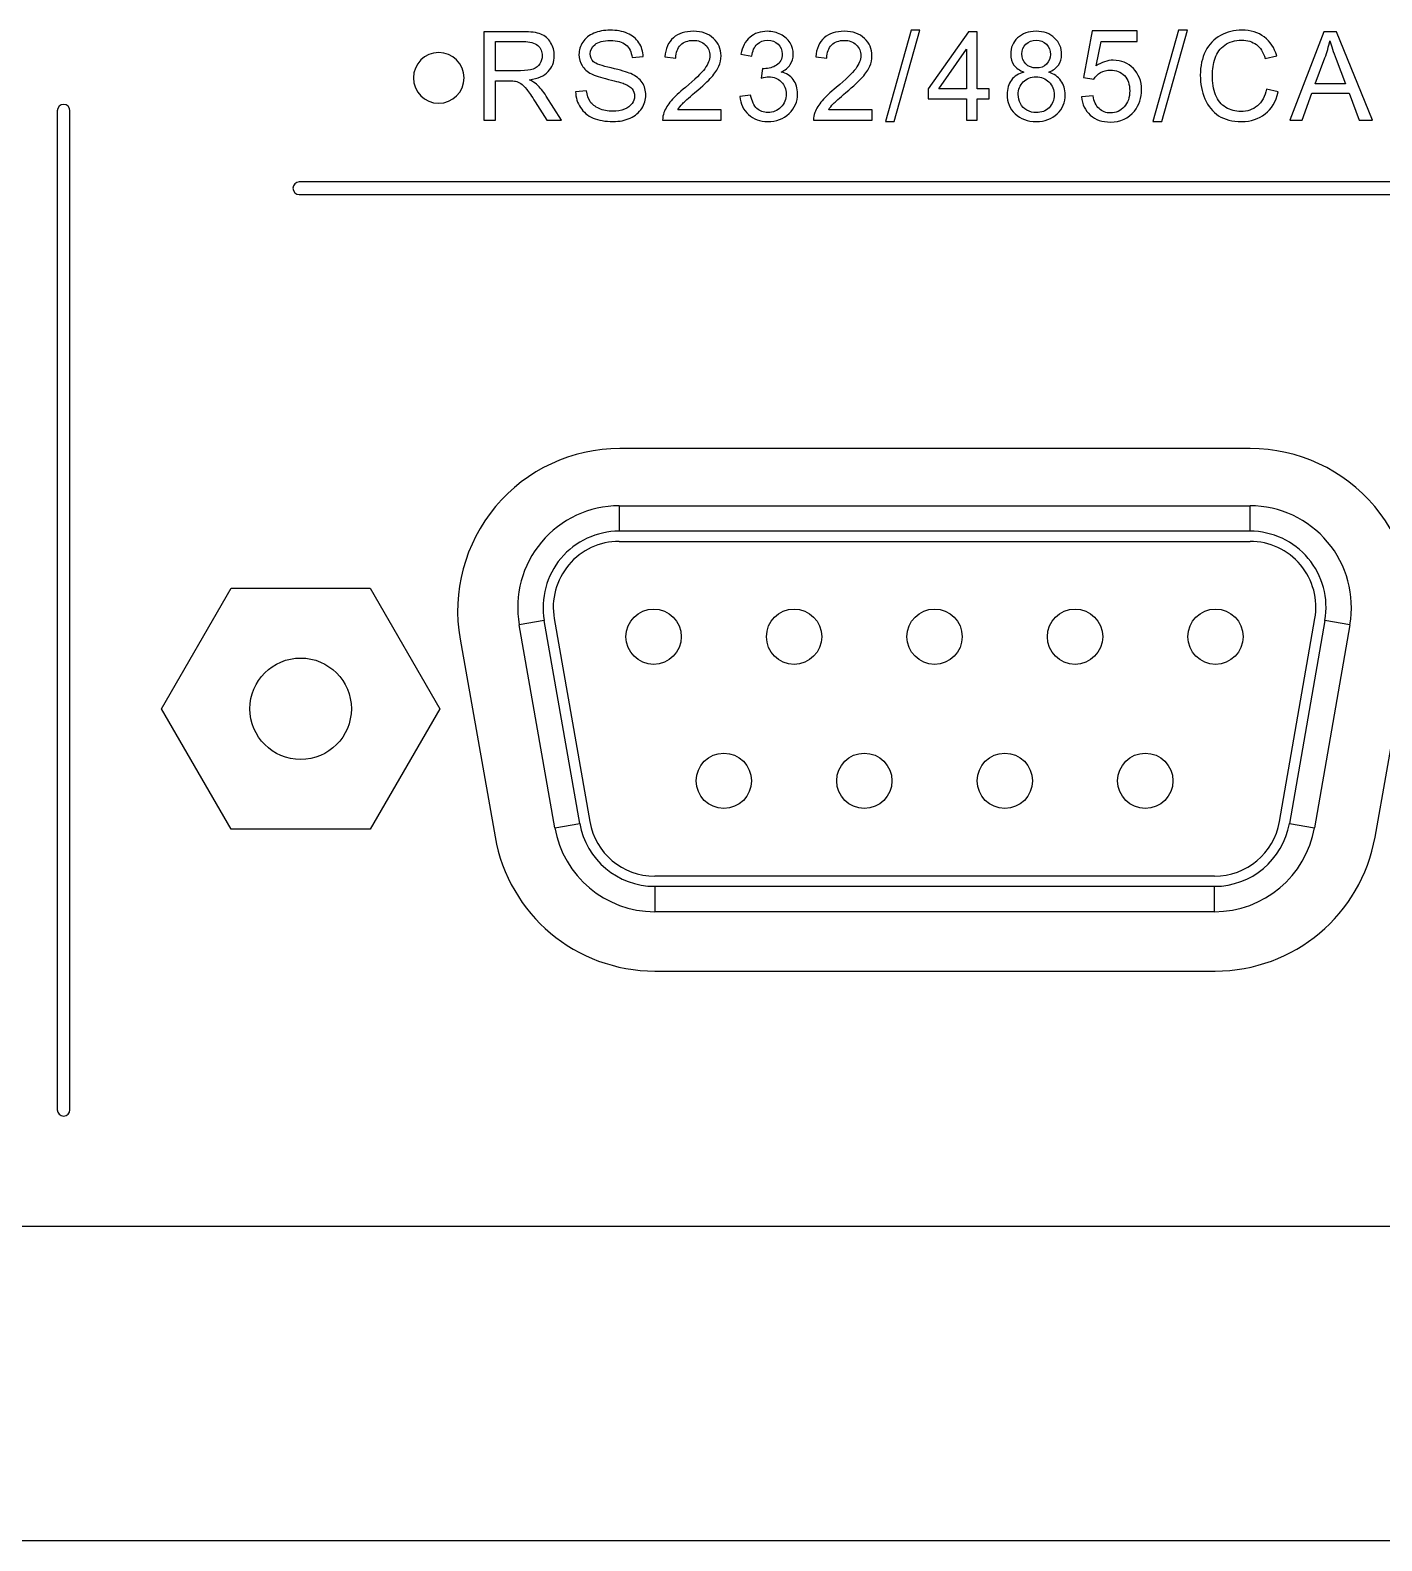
# Model space of a CAD drawing. Header units: millimetres. Extents: x 4086 to 8318, y 123 to 1549.
# Drawn here: x 7052.84 to 7079.5, y 995.54 to 1025.32 of the extents above; entities that cross this region are included whole.
import ezdxf

# ---------------------------------------------------------------- set-up
doc = ezdxf.new("R2010")
doc.units = ezdxf.units.MM
doc.layers.add('20_ALL_FEATURES', color=7, linetype='Continuous')
doc.layers.add('layer 3', color=7, linetype='Continuous')

msp = doc.modelspace()

# ---------------------------------------------------------------- linework, layer by layer
at = {"layer": '20_ALL_FEATURES', "color": 7, "linetype": 'Continuous'}
for p, q in [((7076.903, 1017.072), (7064.473, 1017.072)), ((7064.458, 1015.942), (7064.458, 1015.442)), ((7064.458, 1015.942), (7076.897, 1015.942)), ((7076.897, 1015.442), (7076.897, 1015.942)), ((7076.897, 1015.442), (7064.458, 1015.442)), ((7064.458, 1015.242), (7076.897, 1015.242)), ((7055.435, 1011.942), (7056.806, 1014.317)), ((7056.806, 1014.317), (7059.549, 1014.317)), ((7059.549, 1014.317), (7060.92, 1011.942)), ((7062.98, 1013.683), (7062.488, 1013.597)), ((7063.188, 1009.597), (7062.488, 1013.597)), ((7063.68, 1009.683), (7062.98, 1013.683)), ((7063.177, 1013.718), (7063.877, 1009.718)), ((7077.478, 1009.718), (7078.178, 1013.718)), ((7078.375, 1013.683), (7077.674, 1009.682)), ((7078.867, 1013.597), (7078.167, 1009.597)), ((7078.867, 1013.597), (7078.375, 1013.683)), ((7061.321, 1013.315), (7062.01, 1009.415)), ((7079.362, 1009.414), (7080.053, 1013.314)), ((7056.806, 1009.567), (7055.435, 1011.942)), ((7060.92, 1011.942), (7059.549, 1009.567)), ((7063.188, 1009.597), (7063.68, 1009.683)), ((7077.675, 1009.683), (7078.167, 1009.597)), ((7059.549, 1009.567), (7056.806, 1009.567)), ((7076.197, 1008.642), (7065.158, 1008.642)), ((7065.156, 1008.442), (7076.197, 1008.442)), ((7065.158, 1008.442), (7065.158, 1007.942)), ((7076.197, 1007.942), (7076.197, 1008.442)), ((7076.197, 1007.942), (7065.158, 1007.942)), ((7065.161, 1006.772), (7076.211, 1006.772)), ((6861.573, 1001.742), (7188.873, 1001.742)), ((7188.823, 995.542), (6861.623, 995.542))]:
    msp.add_line(p, q, dxfattribs=at)
for centre, radius in [((7065.137, 1013.362), 0.545), ((7067.907, 1013.362), 0.545), ((7070.677, 1013.362), 0.545), ((7073.447, 1013.362), 0.545), ((7076.217, 1013.362), 0.545), ((7058.177, 1011.942), 1), ((7066.522, 1010.522), 0.545), ((7069.292, 1010.522), 0.545), ((7072.062, 1010.522), 0.545), ((7074.832, 1010.522), 0.545)]:
    msp.add_circle(centre, radius, dxfattribs=at)
for centre, radius, start, end in [((7064.473, 1013.872), 3.2, 90, 190.0162), ((7076.903, 1013.872), 3.2, 349.95, 90), ((7064.458, 1013.942), 2, 90, 189.9262), ((7076.897, 1013.942), 2, 350.0738, 90), ((7064.458, 1013.942), 1.5, 89.9999, 189.9263), ((7076.897, 1013.942), 1.5, 350.0737, 90.0001), ((7064.458, 1013.942), 1.3, 89.9999, 189.9265), ((7076.897, 1013.942), 1.3, 350.0735, 90.0001), ((7065.158, 1009.942), 1.5, 189.9263, 269.9266), ((7065.158, 1009.942), 1.3, 189.9263, 270), ((7076.197, 1009.942), 1.3, 270, 350.0737), ((7076.197, 1009.942), 1.5, 270, 350.0004), ((7065.161, 1009.972), 3.2, 190.0162, 270), ((7065.158, 1009.942), 2, 189.9262, 270), ((7076.197, 1009.942), 2, 270, 350.0738), ((7076.211, 1009.972), 3.2, 270, 349.95)]:
    msp.add_arc(centre, radius, start, end, dxfattribs=at)
at = {"layer": 'layer 3'}
for points, knots in [([(7061.788, 1023.546), (7061.788, 1023.546), (7061.788, 1025.288), (7061.788, 1025.288), (7061.788, 1025.288), (7061.788, 1025.288), (7062.559, 1025.288), (7062.559, 1025.288), (7062.559, 1025.288), (7062.715, 1025.288), (7062.833, 1025.272), (7062.913, 1025.241), (7062.913, 1025.241), (7062.994, 1025.209), (7063.059, 1025.154), (7063.107, 1025.075), (7063.107, 1025.075), (7063.155, 1024.996), (7063.179, 1024.908), (7063.179, 1024.813), (7063.179, 1024.813), (7063.179, 1024.689), (7063.139, 1024.585), (7063.059, 1024.5), (7063.059, 1024.5), (7062.979, 1024.416), (7062.856, 1024.362), (7062.689, 1024.339), (7062.689, 1024.339), (7062.75, 1024.31), (7062.796, 1024.281), (7062.828, 1024.252), (7062.828, 1024.252), (7062.895, 1024.191), (7062.959, 1024.113), (7063.018, 1024.02), (7063.018, 1024.02), (7063.018, 1024.02), (7063.32, 1023.546), (7063.32, 1023.546), (7063.32, 1023.546), (7063.32, 1023.546), (7063.032, 1023.546), (7063.032, 1023.546), (7063.032, 1023.546), (7063.032, 1023.546), (7062.802, 1023.908), (7062.802, 1023.908), (7062.802, 1023.908), (7062.735, 1024.013), (7062.679, 1024.093), (7062.636, 1024.149), (7062.636, 1024.149), (7062.592, 1024.204), (7062.553, 1024.243), (7062.519, 1024.265), (7062.519, 1024.265), (7062.484, 1024.287), (7062.449, 1024.302), (7062.414, 1024.311), (7062.414, 1024.311), (7062.388, 1024.317), (7062.345, 1024.319), (7062.285, 1024.319), (7062.285, 1024.319), (7062.285, 1024.319), (7062.019, 1024.319), (7062.019, 1024.319), (7062.019, 1024.319), (7062.019, 1024.319), (7062.019, 1023.546), (7062.019, 1023.546), (7062.019, 1023.546), (7062.019, 1023.546), (7061.788, 1023.546), (7061.788, 1023.546)], [0, 0, 0, 0, 0.05, 0.05, 0.05, 0.05, 0.1, 0.1, 0.1, 0.1, 0.15, 0.15, 0.15, 0.15, 0.2, 0.2, 0.2, 0.2, 0.25, 0.25, 0.25, 0.25, 0.3, 0.3, 0.3, 0.3, 0.35, 0.35, 0.35, 0.35, 0.4, 0.4, 0.4, 0.4, 0.45, 0.45, 0.45, 0.45, 0.5, 0.5, 0.5, 0.5, 0.55, 0.55, 0.55, 0.55, 0.6, 0.6, 0.6, 0.6, 0.65, 0.65, 0.65, 0.65, 0.7, 0.7, 0.7, 0.7, 0.75, 0.75, 0.75, 0.75, 0.8, 0.8, 0.8, 0.8, 0.85, 0.85, 0.85, 0.85, 0.9, 0.9, 0.9, 0.9, 1, 1, 1, 1]), ([(7063.599, 1024.105), (7063.599, 1024.105), (7063.816, 1024.125), (7063.816, 1024.125), (7063.816, 1024.125), (7063.826, 1024.037), (7063.85, 1023.966), (7063.887, 1023.909), (7063.887, 1023.909), (7063.925, 1023.853), (7063.983, 1023.808), (7064.063, 1023.773), (7064.063, 1023.773), (7064.142, 1023.739), (7064.231, 1023.721), (7064.33, 1023.721), (7064.33, 1023.721), (7064.418, 1023.721), (7064.495, 1023.734), (7064.562, 1023.76), (7064.562, 1023.76), (7064.63, 1023.787), (7064.68, 1023.823), (7064.712, 1023.869), (7064.712, 1023.869), (7064.745, 1023.914), (7064.762, 1023.964), (7064.762, 1024.018), (7064.762, 1024.018), (7064.762, 1024.072), (7064.746, 1024.12), (7064.714, 1024.161), (7064.714, 1024.161), (7064.683, 1024.201), (7064.63, 1024.235), (7064.558, 1024.263), (7064.558, 1024.263), (7064.511, 1024.281), (7064.408, 1024.309), (7064.247, 1024.348), (7064.247, 1024.348), (7064.087, 1024.386), (7063.975, 1024.422), (7063.911, 1024.456), (7063.911, 1024.456), (7063.828, 1024.5), (7063.767, 1024.555), (7063.726, 1024.619), (7063.726, 1024.619), (7063.685, 1024.684), (7063.665, 1024.756), (7063.665, 1024.836), (7063.665, 1024.836), (7063.665, 1024.924), (7063.69, 1025.007), (7063.74, 1025.083), (7063.74, 1025.083), (7063.79, 1025.159), (7063.862, 1025.217), (7063.958, 1025.257), (7063.958, 1025.257), (7064.054, 1025.297), (7064.161, 1025.317), (7064.278, 1025.317), (7064.278, 1025.317), (7064.407, 1025.317), (7064.521, 1025.296), (7064.619, 1025.254), (7064.619, 1025.254), (7064.718, 1025.213), (7064.793, 1025.152), (7064.847, 1025.071), (7064.847, 1025.071), (7064.9, 1024.99), (7064.928, 1024.898), (7064.932, 1024.796), (7064.932, 1024.796), (7064.932, 1024.796), (7064.711, 1024.779), (7064.711, 1024.779), (7064.711, 1024.779), (7064.699, 1024.889), (7064.659, 1024.972), (7064.59, 1025.028), (7064.59, 1025.028), (7064.522, 1025.084), (7064.42, 1025.112), (7064.287, 1025.112), (7064.287, 1025.112), (7064.147, 1025.112), (7064.045, 1025.087), (7063.982, 1025.036), (7063.982, 1025.036), (7063.918, 1024.985), (7063.886, 1024.923), (7063.886, 1024.851), (7063.886, 1024.851), (7063.886, 1024.789), (7063.909, 1024.737), (7063.954, 1024.696), (7063.954, 1024.696), (7063.998, 1024.656), (7064.114, 1024.615), (7064.301, 1024.572), (7064.301, 1024.572), (7064.489, 1024.53), (7064.617, 1024.493), (7064.687, 1024.461), (7064.687, 1024.461), (7064.788, 1024.415), (7064.863, 1024.356), (7064.911, 1024.284), (7064.911, 1024.284), (7064.959, 1024.213), (7064.983, 1024.131), (7064.983, 1024.037), (7064.983, 1024.037), (7064.983, 1023.944), (7064.957, 1023.858), (7064.904, 1023.776), (7064.904, 1023.776), (7064.851, 1023.694), (7064.775, 1023.63), (7064.675, 1023.585), (7064.675, 1023.585), (7064.576, 1023.539), (7064.465, 1023.517), (7064.34, 1023.517), (7064.34, 1023.517), (7064.183, 1023.517), (7064.051, 1023.54), (7063.945, 1023.586), (7063.945, 1023.586), (7063.838, 1023.631), (7063.755, 1023.7), (7063.695, 1023.793), (7063.695, 1023.793), (7063.634, 1023.885), (7063.602, 1023.989), (7063.599, 1024.105)], [0, 0, 0, 0, 0.027778, 0.027778, 0.027778, 0.027778, 0.055556, 0.055556, 0.055556, 0.055556, 0.083333, 0.083333, 0.083333, 0.083333, 0.111111, 0.111111, 0.111111, 0.111111, 0.138889, 0.138889, 0.138889, 0.138889, 0.166667, 0.166667, 0.166667, 0.166667, 0.194444, 0.194444, 0.194444, 0.194444, 0.222222, 0.222222, 0.222222, 0.222222, 0.25, 0.25, 0.25, 0.25, 0.277778, 0.277778, 0.277778, 0.277778, 0.305556, 0.305556, 0.305556, 0.305556, 0.333333, 0.333333, 0.333333, 0.333333, 0.361111, 0.361111, 0.361111, 0.361111, 0.388889, 0.388889, 0.388889, 0.388889, 0.416667, 0.416667, 0.416667, 0.416667, 0.444444, 0.444444, 0.444444, 0.444444, 0.472222, 0.472222, 0.472222, 0.472222, 0.5, 0.5, 0.5, 0.5, 0.527778, 0.527778, 0.527778, 0.527778, 0.555556, 0.555556, 0.555556, 0.555556, 0.583333, 0.583333, 0.583333, 0.583333, 0.611111, 0.611111, 0.611111, 0.611111, 0.638889, 0.638889, 0.638889, 0.638889, 0.666667, 0.666667, 0.666667, 0.666667, 0.694444, 0.694444, 0.694444, 0.694444, 0.722222, 0.722222, 0.722222, 0.722222, 0.75, 0.75, 0.75, 0.75, 0.777778, 0.777778, 0.777778, 0.777778, 0.805556, 0.805556, 0.805556, 0.805556, 0.833333, 0.833333, 0.833333, 0.833333, 0.861111, 0.861111, 0.861111, 0.861111, 0.888889, 0.888889, 0.888889, 0.888889, 0.916667, 0.916667, 0.916667, 0.916667, 0.944444, 0.944444, 0.944444, 0.944444, 1, 1, 1, 1]), ([(7066.468, 1023.75), (7066.468, 1023.75), (7066.468, 1023.546), (7066.468, 1023.546), (7066.468, 1023.546), (7066.468, 1023.546), (7065.315, 1023.546), (7065.315, 1023.546), (7065.315, 1023.546), (7065.314, 1023.597), (7065.322, 1023.647), (7065.341, 1023.695), (7065.341, 1023.695), (7065.37, 1023.773), (7065.418, 1023.85), (7065.483, 1023.926), (7065.483, 1023.926), (7065.548, 1024.002), (7065.641, 1024.09), (7065.763, 1024.189), (7065.763, 1024.189), (7065.951, 1024.344), (7066.079, 1024.467), (7066.146, 1024.558), (7066.146, 1024.558), (7066.213, 1024.649), (7066.247, 1024.735), (7066.247, 1024.816), (7066.247, 1024.816), (7066.247, 1024.9), (7066.217, 1024.972), (7066.156, 1025.03), (7066.156, 1025.03), (7066.095, 1025.088), (7066.016, 1025.117), (7065.918, 1025.117), (7065.918, 1025.117), (7065.815, 1025.117), (7065.732, 1025.086), (7065.67, 1025.025), (7065.67, 1025.025), (7065.608, 1024.964), (7065.577, 1024.878), (7065.576, 1024.769), (7065.576, 1024.769), (7065.576, 1024.769), (7065.357, 1024.791), (7065.357, 1024.791), (7065.357, 1024.791), (7065.372, 1024.955), (7065.428, 1025.08), (7065.527, 1025.166), (7065.527, 1025.166), (7065.625, 1025.252), (7065.757, 1025.295), (7065.923, 1025.295), (7065.923, 1025.295), (7066.09, 1025.295), (7066.222, 1025.249), (7066.32, 1025.156), (7066.32, 1025.156), (7066.417, 1025.063), (7066.466, 1024.948), (7066.466, 1024.811), (7066.466, 1024.811), (7066.466, 1024.741), (7066.452, 1024.673), (7066.423, 1024.605), (7066.423, 1024.605), (7066.395, 1024.538), (7066.347, 1024.467), (7066.281, 1024.392), (7066.281, 1024.392), (7066.215, 1024.318), (7066.105, 1024.215), (7065.952, 1024.086), (7065.952, 1024.086), (7065.823, 1023.978), (7065.74, 1023.905), (7065.704, 1023.866), (7065.704, 1023.866), (7065.667, 1023.828), (7065.637, 1023.789), (7065.613, 1023.75), (7065.613, 1023.75), (7065.613, 1023.75), (7066.468, 1023.75), (7066.468, 1023.75)], [0, 0, 0, 0, 0.043478, 0.043478, 0.043478, 0.043478, 0.086957, 0.086957, 0.086957, 0.086957, 0.130435, 0.130435, 0.130435, 0.130435, 0.173913, 0.173913, 0.173913, 0.173913, 0.217391, 0.217391, 0.217391, 0.217391, 0.26087, 0.26087, 0.26087, 0.26087, 0.304348, 0.304348, 0.304348, 0.304348, 0.347826, 0.347826, 0.347826, 0.347826, 0.391304, 0.391304, 0.391304, 0.391304, 0.434783, 0.434783, 0.434783, 0.434783, 0.478261, 0.478261, 0.478261, 0.478261, 0.521739, 0.521739, 0.521739, 0.521739, 0.565217, 0.565217, 0.565217, 0.565217, 0.608696, 0.608696, 0.608696, 0.608696, 0.652174, 0.652174, 0.652174, 0.652174, 0.695652, 0.695652, 0.695652, 0.695652, 0.73913, 0.73913, 0.73913, 0.73913, 0.782609, 0.782609, 0.782609, 0.782609, 0.826087, 0.826087, 0.826087, 0.826087, 0.869565, 0.869565, 0.869565, 0.869565, 0.913043, 0.913043, 0.913043, 0.913043, 1, 1, 1, 1]), ([(7066.835, 1024.008), (7066.835, 1024.008), (7067.049, 1024.037), (7067.049, 1024.037), (7067.049, 1024.037), (7067.074, 1023.916), (7067.115, 1023.828), (7067.174, 1023.775), (7067.174, 1023.775), (7067.233, 1023.721), (7067.305, 1023.694), (7067.391, 1023.694), (7067.391, 1023.694), (7067.492, 1023.694), (7067.577, 1023.729), (7067.646, 1023.799), (7067.646, 1023.799), (7067.715, 1023.869), (7067.75, 1023.955), (7067.75, 1024.058), (7067.75, 1024.058), (7067.75, 1024.156), (7067.718, 1024.237), (7067.653, 1024.301), (7067.653, 1024.301), (7067.589, 1024.365), (7067.508, 1024.397), (7067.408, 1024.397), (7067.408, 1024.397), (7067.368, 1024.397), (7067.318, 1024.389), (7067.257, 1024.373), (7067.257, 1024.373), (7067.257, 1024.373), (7067.281, 1024.56), (7067.281, 1024.56), (7067.281, 1024.56), (7067.295, 1024.559), (7067.307, 1024.558), (7067.316, 1024.558), (7067.316, 1024.558), (7067.407, 1024.558), (7067.489, 1024.582), (7067.562, 1024.629), (7067.562, 1024.629), (7067.635, 1024.677), (7067.672, 1024.75), (7067.672, 1024.848), (7067.672, 1024.848), (7067.672, 1024.926), (7067.645, 1024.991), (7067.592, 1025.043), (7067.592, 1025.043), (7067.539, 1025.094), (7067.47, 1025.12), (7067.386, 1025.12), (7067.386, 1025.12), (7067.303, 1025.12), (7067.234, 1025.093), (7067.178, 1025.041), (7067.178, 1025.041), (7067.123, 1024.988), (7067.087, 1024.909), (7067.071, 1024.804), (7067.071, 1024.804), (7067.071, 1024.804), (7066.857, 1024.842), (7066.857, 1024.842), (7066.857, 1024.842), (7066.883, 1024.986), (7066.943, 1025.097), (7067.035, 1025.176), (7067.035, 1025.176), (7067.128, 1025.256), (7067.243, 1025.295), (7067.381, 1025.295), (7067.381, 1025.295), (7067.476, 1025.295), (7067.564, 1025.275), (7067.643, 1025.234), (7067.643, 1025.234), (7067.724, 1025.193), (7067.785, 1025.138), (7067.827, 1025.067), (7067.827, 1025.067), (7067.87, 1024.997), (7067.891, 1024.922), (7067.891, 1024.843), (7067.891, 1024.843), (7067.891, 1024.768), (7067.871, 1024.7), (7067.83, 1024.639), (7067.83, 1024.639), (7067.79, 1024.577), (7067.73, 1024.528), (7067.651, 1024.491), (7067.651, 1024.491), (7067.754, 1024.468), (7067.834, 1024.418), (7067.891, 1024.343), (7067.891, 1024.343), (7067.948, 1024.269), (7067.976, 1024.175), (7067.976, 1024.062), (7067.976, 1024.062), (7067.976, 1023.91), (7067.92, 1023.781), (7067.81, 1023.675), (7067.81, 1023.675), (7067.699, 1023.569), (7067.558, 1023.517), (7067.389, 1023.517), (7067.389, 1023.517), (7067.236, 1023.517), (7067.109, 1023.563), (7067.008, 1023.654), (7067.008, 1023.654), (7066.907, 1023.745), (7066.849, 1023.863), (7066.835, 1024.008)], [0, 0, 0, 0, 0.032258, 0.032258, 0.032258, 0.032258, 0.064516, 0.064516, 0.064516, 0.064516, 0.096774, 0.096774, 0.096774, 0.096774, 0.129032, 0.129032, 0.129032, 0.129032, 0.16129, 0.16129, 0.16129, 0.16129, 0.193548, 0.193548, 0.193548, 0.193548, 0.225806, 0.225806, 0.225806, 0.225806, 0.258065, 0.258065, 0.258065, 0.258065, 0.290323, 0.290323, 0.290323, 0.290323, 0.322581, 0.322581, 0.322581, 0.322581, 0.354839, 0.354839, 0.354839, 0.354839, 0.387097, 0.387097, 0.387097, 0.387097, 0.419355, 0.419355, 0.419355, 0.419355, 0.451613, 0.451613, 0.451613, 0.451613, 0.483871, 0.483871, 0.483871, 0.483871, 0.516129, 0.516129, 0.516129, 0.516129, 0.548387, 0.548387, 0.548387, 0.548387, 0.580645, 0.580645, 0.580645, 0.580645, 0.612903, 0.612903, 0.612903, 0.612903, 0.645161, 0.645161, 0.645161, 0.645161, 0.677419, 0.677419, 0.677419, 0.677419, 0.709677, 0.709677, 0.709677, 0.709677, 0.741935, 0.741935, 0.741935, 0.741935, 0.774194, 0.774194, 0.774194, 0.774194, 0.806452, 0.806452, 0.806452, 0.806452, 0.83871, 0.83871, 0.83871, 0.83871, 0.870968, 0.870968, 0.870968, 0.870968, 0.903226, 0.903226, 0.903226, 0.903226, 0.935484, 0.935484, 0.935484, 0.935484, 1, 1, 1, 1]), ([(7069.444, 1023.75), (7069.444, 1023.75), (7069.444, 1023.546), (7069.444, 1023.546), (7069.444, 1023.546), (7069.444, 1023.546), (7068.291, 1023.546), (7068.291, 1023.546), (7068.291, 1023.546), (7068.29, 1023.597), (7068.298, 1023.647), (7068.317, 1023.695), (7068.317, 1023.695), (7068.346, 1023.773), (7068.394, 1023.85), (7068.459, 1023.926), (7068.459, 1023.926), (7068.524, 1024.002), (7068.617, 1024.09), (7068.739, 1024.189), (7068.739, 1024.189), (7068.927, 1024.344), (7069.055, 1024.467), (7069.122, 1024.558), (7069.122, 1024.558), (7069.189, 1024.649), (7069.223, 1024.735), (7069.223, 1024.816), (7069.223, 1024.816), (7069.223, 1024.9), (7069.193, 1024.972), (7069.132, 1025.03), (7069.132, 1025.03), (7069.071, 1025.088), (7068.992, 1025.117), (7068.894, 1025.117), (7068.894, 1025.117), (7068.791, 1025.117), (7068.708, 1025.086), (7068.646, 1025.025), (7068.646, 1025.025), (7068.584, 1024.964), (7068.553, 1024.878), (7068.552, 1024.769), (7068.552, 1024.769), (7068.552, 1024.769), (7068.333, 1024.791), (7068.333, 1024.791), (7068.333, 1024.791), (7068.348, 1024.955), (7068.405, 1025.08), (7068.503, 1025.166), (7068.503, 1025.166), (7068.601, 1025.252), (7068.733, 1025.295), (7068.899, 1025.295), (7068.899, 1025.295), (7069.066, 1025.295), (7069.198, 1025.249), (7069.296, 1025.156), (7069.296, 1025.156), (7069.393, 1025.063), (7069.442, 1024.948), (7069.442, 1024.811), (7069.442, 1024.811), (7069.442, 1024.741), (7069.428, 1024.673), (7069.399, 1024.605), (7069.399, 1024.605), (7069.371, 1024.538), (7069.323, 1024.467), (7069.257, 1024.392), (7069.257, 1024.392), (7069.191, 1024.318), (7069.081, 1024.215), (7068.928, 1024.086), (7068.928, 1024.086), (7068.799, 1023.978), (7068.716, 1023.905), (7068.68, 1023.866), (7068.68, 1023.866), (7068.643, 1023.828), (7068.613, 1023.789), (7068.589, 1023.75), (7068.589, 1023.75), (7068.589, 1023.75), (7069.444, 1023.75), (7069.444, 1023.75)], [0, 0, 0, 0, 0.043478, 0.043478, 0.043478, 0.043478, 0.086957, 0.086957, 0.086957, 0.086957, 0.130435, 0.130435, 0.130435, 0.130435, 0.173913, 0.173913, 0.173913, 0.173913, 0.217391, 0.217391, 0.217391, 0.217391, 0.26087, 0.26087, 0.26087, 0.26087, 0.304348, 0.304348, 0.304348, 0.304348, 0.347826, 0.347826, 0.347826, 0.347826, 0.391304, 0.391304, 0.391304, 0.391304, 0.434783, 0.434783, 0.434783, 0.434783, 0.478261, 0.478261, 0.478261, 0.478261, 0.521739, 0.521739, 0.521739, 0.521739, 0.565217, 0.565217, 0.565217, 0.565217, 0.608696, 0.608696, 0.608696, 0.608696, 0.652174, 0.652174, 0.652174, 0.652174, 0.695652, 0.695652, 0.695652, 0.695652, 0.73913, 0.73913, 0.73913, 0.73913, 0.782609, 0.782609, 0.782609, 0.782609, 0.826087, 0.826087, 0.826087, 0.826087, 0.869565, 0.869565, 0.869565, 0.869565, 0.913043, 0.913043, 0.913043, 0.913043, 1, 1, 1, 1]), ([(7069.709, 1023.517), (7069.709, 1023.517), (7070.215, 1025.317), (7070.215, 1025.317), (7070.215, 1025.317), (7070.215, 1025.317), (7070.387, 1025.317), (7070.387, 1025.317), (7070.387, 1025.317), (7070.387, 1025.317), (7069.881, 1023.517), (7069.881, 1023.517), (7069.881, 1023.517), (7069.881, 1023.517), (7069.709, 1023.517), (7069.709, 1023.517)], [0, 0, 0, 0, 0.2, 0.2, 0.2, 0.2, 0.4, 0.4, 0.4, 0.4, 0.6, 0.6, 0.6, 0.6, 1, 1, 1, 1]), ([(7071.306, 1023.546), (7071.306, 1023.546), (7071.306, 1023.962), (7071.306, 1023.962), (7071.306, 1023.962), (7071.306, 1023.962), (7070.549, 1023.962), (7070.549, 1023.962), (7070.549, 1023.962), (7070.549, 1023.962), (7070.549, 1024.159), (7070.549, 1024.159), (7070.549, 1024.159), (7070.549, 1024.159), (7071.345, 1025.288), (7071.345, 1025.288), (7071.345, 1025.288), (7071.345, 1025.288), (7071.52, 1025.288), (7071.52, 1025.288), (7071.52, 1025.288), (7071.52, 1025.288), (7071.52, 1024.159), (7071.52, 1024.159), (7071.52, 1024.159), (7071.52, 1024.159), (7071.756, 1024.159), (7071.756, 1024.159), (7071.756, 1024.159), (7071.756, 1024.159), (7071.756, 1023.962), (7071.756, 1023.962), (7071.756, 1023.962), (7071.756, 1023.962), (7071.52, 1023.962), (7071.52, 1023.962), (7071.52, 1023.962), (7071.52, 1023.962), (7071.52, 1023.546), (7071.52, 1023.546), (7071.52, 1023.546), (7071.52, 1023.546), (7071.306, 1023.546), (7071.306, 1023.546)], [0, 0, 0, 0, 0.083333, 0.083333, 0.083333, 0.083333, 0.166667, 0.166667, 0.166667, 0.166667, 0.25, 0.25, 0.25, 0.25, 0.333333, 0.333333, 0.333333, 0.333333, 0.416667, 0.416667, 0.416667, 0.416667, 0.5, 0.5, 0.5, 0.5, 0.583333, 0.583333, 0.583333, 0.583333, 0.666667, 0.666667, 0.666667, 0.666667, 0.75, 0.75, 0.75, 0.75, 0.833333, 0.833333, 0.833333, 0.833333, 1, 1, 1, 1]), ([(7072.44, 1024.49), (7072.351, 1024.523), (7072.285, 1024.569), (7072.242, 1024.629), (7072.242, 1024.629), (7072.2, 1024.69), (7072.178, 1024.762), (7072.178, 1024.846), (7072.178, 1024.846), (7072.178, 1024.973), (7072.224, 1025.079), (7072.314, 1025.165), (7072.314, 1025.165), (7072.406, 1025.251), (7072.526, 1025.295), (7072.678, 1025.295), (7072.678, 1025.295), (7072.829, 1025.295), (7072.952, 1025.251), (7073.044, 1025.162), (7073.044, 1025.162), (7073.137, 1025.074), (7073.183, 1024.966), (7073.183, 1024.84), (7073.183, 1024.84), (7073.183, 1024.759), (7073.162, 1024.688), (7073.12, 1024.629), (7073.12, 1024.629), (7073.077, 1024.569), (7073.013, 1024.523), (7072.927, 1024.49), (7072.927, 1024.49), (7073.034, 1024.455), (7073.114, 1024.399), (7073.17, 1024.321), (7073.17, 1024.321), (7073.225, 1024.244), (7073.253, 1024.152), (7073.253, 1024.044), (7073.253, 1024.044), (7073.253, 1023.895), (7073.201, 1023.77), (7073.096, 1023.669), (7073.096, 1023.669), (7072.99, 1023.567), (7072.852, 1023.517), (7072.681, 1023.517), (7072.681, 1023.517), (7072.509, 1023.517), (7072.371, 1023.567), (7072.265, 1023.669), (7072.265, 1023.669), (7072.16, 1023.771), (7072.108, 1023.898), (7072.108, 1024.05), (7072.108, 1024.05), (7072.108, 1024.163), (7072.136, 1024.258), (7072.194, 1024.334), (7072.194, 1024.334), (7072.252, 1024.411), (7072.333, 1024.463), (7072.44, 1024.49)], [0, 0, 0, 0, 0.058824, 0.058824, 0.058824, 0.058824, 0.117647, 0.117647, 0.117647, 0.117647, 0.176471, 0.176471, 0.176471, 0.176471, 0.235294, 0.235294, 0.235294, 0.235294, 0.294118, 0.294118, 0.294118, 0.294118, 0.352941, 0.352941, 0.352941, 0.352941, 0.411765, 0.411765, 0.411765, 0.411765, 0.470588, 0.470588, 0.470588, 0.470588, 0.529412, 0.529412, 0.529412, 0.529412, 0.588235, 0.588235, 0.588235, 0.588235, 0.647059, 0.647059, 0.647059, 0.647059, 0.705882, 0.705882, 0.705882, 0.705882, 0.764706, 0.764706, 0.764706, 0.764706, 0.823529, 0.823529, 0.823529, 0.823529, 0.882353, 0.882353, 0.882353, 0.882353, 1, 1, 1, 1]), ([(7073.572, 1024.006), (7073.572, 1024.006), (7073.802, 1024.024), (7073.802, 1024.024), (7073.802, 1024.024), (7073.819, 1023.912), (7073.859, 1023.827), (7073.92, 1023.771), (7073.92, 1023.771), (7073.982, 1023.714), (7074.058, 1023.686), (7074.146, 1023.686), (7074.146, 1023.686), (7074.254, 1023.686), (7074.343, 1023.726), (7074.416, 1023.806), (7074.416, 1023.806), (7074.489, 1023.886), (7074.525, 1023.992), (7074.525, 1024.124), (7074.525, 1024.124), (7074.525, 1024.249), (7074.491, 1024.348), (7074.421, 1024.421), (7074.421, 1024.421), (7074.351, 1024.493), (7074.259, 1024.53), (7074.144, 1024.53), (7074.144, 1024.53), (7074.073, 1024.53), (7074.009, 1024.513), (7073.952, 1024.481), (7073.952, 1024.481), (7073.896, 1024.448), (7073.852, 1024.406), (7073.819, 1024.354), (7073.819, 1024.354), (7073.819, 1024.354), (7073.612, 1024.385), (7073.612, 1024.385), (7073.612, 1024.385), (7073.612, 1024.385), (7073.784, 1025.306), (7073.784, 1025.306), (7073.784, 1025.306), (7073.784, 1025.306), (7074.673, 1025.306), (7074.673, 1025.306), (7074.673, 1025.306), (7074.673, 1025.306), (7074.673, 1025.095), (7074.673, 1025.095), (7074.673, 1025.095), (7074.673, 1025.095), (7073.96, 1025.095), (7073.96, 1025.095), (7073.96, 1025.095), (7073.96, 1025.095), (7073.864, 1024.612), (7073.864, 1024.612), (7073.864, 1024.612), (7073.972, 1024.687), (7074.084, 1024.725), (7074.202, 1024.725), (7074.202, 1024.725), (7074.358, 1024.725), (7074.49, 1024.671), (7074.597, 1024.562), (7074.597, 1024.562), (7074.704, 1024.454), (7074.758, 1024.314), (7074.758, 1024.144), (7074.758, 1024.144), (7074.758, 1023.982), (7074.711, 1023.842), (7074.617, 1023.724), (7074.617, 1023.724), (7074.502, 1023.578), (7074.345, 1023.506), (7074.146, 1023.506), (7074.146, 1023.506), (7073.984, 1023.506), (7073.851, 1023.552), (7073.748, 1023.643), (7073.748, 1023.643), (7073.645, 1023.734), (7073.586, 1023.855), (7073.572, 1024.006)], [0, 0, 0, 0, 0.043478, 0.043478, 0.043478, 0.043478, 0.086957, 0.086957, 0.086957, 0.086957, 0.130435, 0.130435, 0.130435, 0.130435, 0.173913, 0.173913, 0.173913, 0.173913, 0.217391, 0.217391, 0.217391, 0.217391, 0.26087, 0.26087, 0.26087, 0.26087, 0.304348, 0.304348, 0.304348, 0.304348, 0.347826, 0.347826, 0.347826, 0.347826, 0.391304, 0.391304, 0.391304, 0.391304, 0.434783, 0.434783, 0.434783, 0.434783, 0.478261, 0.478261, 0.478261, 0.478261, 0.521739, 0.521739, 0.521739, 0.521739, 0.565217, 0.565217, 0.565217, 0.565217, 0.608696, 0.608696, 0.608696, 0.608696, 0.652174, 0.652174, 0.652174, 0.652174, 0.695652, 0.695652, 0.695652, 0.695652, 0.73913, 0.73913, 0.73913, 0.73913, 0.782609, 0.782609, 0.782609, 0.782609, 0.826087, 0.826087, 0.826087, 0.826087, 0.869565, 0.869565, 0.869565, 0.869565, 0.913043, 0.913043, 0.913043, 0.913043, 1, 1, 1, 1]), ([(7074.984, 1023.517), (7074.984, 1023.517), (7075.49, 1025.317), (7075.49, 1025.317), (7075.49, 1025.317), (7075.49, 1025.317), (7075.662, 1025.317), (7075.662, 1025.317), (7075.662, 1025.317), (7075.662, 1025.317), (7075.156, 1023.517), (7075.156, 1023.517), (7075.156, 1023.517), (7075.156, 1023.517), (7074.984, 1023.517), (7074.984, 1023.517)], [0, 0, 0, 0, 0.2, 0.2, 0.2, 0.2, 0.4, 0.4, 0.4, 0.4, 0.6, 0.6, 0.6, 0.6, 1, 1, 1, 1]), ([(7077.223, 1024.157), (7077.223, 1024.157), (7077.454, 1024.099), (7077.454, 1024.099), (7077.454, 1024.099), (7077.406, 1023.909), (7077.319, 1023.765), (7077.194, 1023.666), (7077.194, 1023.666), (7077.068, 1023.567), (7076.915, 1023.517), (7076.734, 1023.517), (7076.734, 1023.517), (7076.547, 1023.517), (7076.394, 1023.555), (7076.277, 1023.631), (7076.277, 1023.631), (7076.159, 1023.708), (7076.07, 1023.818), (7076.009, 1023.963), (7076.009, 1023.963), (7075.947, 1024.108), (7075.917, 1024.264), (7075.917, 1024.43), (7075.917, 1024.43), (7075.917, 1024.611), (7075.951, 1024.769), (7076.02, 1024.904), (7076.02, 1024.904), (7076.09, 1025.039), (7076.188, 1025.142), (7076.316, 1025.212), (7076.316, 1025.212), (7076.444, 1025.282), (7076.584, 1025.317), (7076.738, 1025.317), (7076.738, 1025.317), (7076.912, 1025.317), (7077.058, 1025.273), (7077.177, 1025.184), (7077.177, 1025.184), (7077.295, 1025.095), (7077.378, 1024.971), (7077.425, 1024.81), (7077.425, 1024.81), (7077.425, 1024.81), (7077.198, 1024.756), (7077.198, 1024.756), (7077.198, 1024.756), (7077.158, 1024.883), (7077.1, 1024.975), (7077.023, 1025.033), (7077.023, 1025.033), (7076.946, 1025.091), (7076.85, 1025.12), (7076.733, 1025.12), (7076.733, 1025.12), (7076.6, 1025.12), (7076.488, 1025.088), (7076.399, 1025.024), (7076.399, 1025.024), (7076.309, 1024.96), (7076.246, 1024.873), (7076.21, 1024.765), (7076.21, 1024.765), (7076.173, 1024.657), (7076.155, 1024.546), (7076.155, 1024.431), (7076.155, 1024.431), (7076.155, 1024.283), (7076.176, 1024.154), (7076.219, 1024.043), (7076.219, 1024.043), (7076.262, 1023.933), (7076.329, 1023.85), (7076.42, 1023.796), (7076.42, 1023.796), (7076.511, 1023.741), (7076.609, 1023.714), (7076.715, 1023.714), (7076.715, 1023.714), (7076.844, 1023.714), (7076.952, 1023.751), (7077.042, 1023.825), (7077.042, 1023.825), (7077.131, 1023.9), (7077.191, 1024.01), (7077.223, 1024.157)], [0, 0, 0, 0, 0.043478, 0.043478, 0.043478, 0.043478, 0.086957, 0.086957, 0.086957, 0.086957, 0.130435, 0.130435, 0.130435, 0.130435, 0.173913, 0.173913, 0.173913, 0.173913, 0.217391, 0.217391, 0.217391, 0.217391, 0.26087, 0.26087, 0.26087, 0.26087, 0.304348, 0.304348, 0.304348, 0.304348, 0.347826, 0.347826, 0.347826, 0.347826, 0.391304, 0.391304, 0.391304, 0.391304, 0.434783, 0.434783, 0.434783, 0.434783, 0.478261, 0.478261, 0.478261, 0.478261, 0.521739, 0.521739, 0.521739, 0.521739, 0.565217, 0.565217, 0.565217, 0.565217, 0.608696, 0.608696, 0.608696, 0.608696, 0.652174, 0.652174, 0.652174, 0.652174, 0.695652, 0.695652, 0.695652, 0.695652, 0.73913, 0.73913, 0.73913, 0.73913, 0.782609, 0.782609, 0.782609, 0.782609, 0.826087, 0.826087, 0.826087, 0.826087, 0.869565, 0.869565, 0.869565, 0.869565, 0.913043, 0.913043, 0.913043, 0.913043, 1, 1, 1, 1]), ([(7077.683, 1023.546), (7077.683, 1023.546), (7078.351, 1025.288), (7078.351, 1025.288), (7078.351, 1025.288), (7078.351, 1025.288), (7078.605, 1025.288), (7078.605, 1025.288), (7078.605, 1025.288), (7078.605, 1025.288), (7079.314, 1023.546), (7079.314, 1023.546), (7079.314, 1023.546), (7079.314, 1023.546), (7079.051, 1023.546), (7079.051, 1023.546), (7079.051, 1023.546), (7079.051, 1023.546), (7078.85, 1024.074), (7078.85, 1024.074), (7078.85, 1024.074), (7078.85, 1024.074), (7078.116, 1024.074), (7078.116, 1024.074), (7078.116, 1024.074), (7078.116, 1024.074), (7077.928, 1023.546), (7077.928, 1023.546), (7077.928, 1023.546), (7077.928, 1023.546), (7077.683, 1023.546), (7077.683, 1023.546)], [0, 0, 0, 0, 0.111111, 0.111111, 0.111111, 0.111111, 0.222222, 0.222222, 0.222222, 0.222222, 0.333333, 0.333333, 0.333333, 0.333333, 0.444444, 0.444444, 0.444444, 0.444444, 0.555556, 0.555556, 0.555556, 0.555556, 0.666667, 0.666667, 0.666667, 0.666667, 0.777778, 0.777778, 0.777778, 0.777778, 1, 1, 1, 1]), ([(7062.019, 1024.519), (7062.019, 1024.519), (7062.513, 1024.519), (7062.513, 1024.519), (7062.513, 1024.519), (7062.619, 1024.519), (7062.701, 1024.53), (7062.76, 1024.552), (7062.76, 1024.552), (7062.819, 1024.573), (7062.864, 1024.608), (7062.894, 1024.656), (7062.894, 1024.656), (7062.925, 1024.704), (7062.941, 1024.756), (7062.941, 1024.812), (7062.941, 1024.812), (7062.941, 1024.895), (7062.911, 1024.963), (7062.851, 1025.016), (7062.851, 1025.016), (7062.792, 1025.069), (7062.698, 1025.095), (7062.569, 1025.095), (7062.569, 1025.095), (7062.569, 1025.095), (7062.019, 1025.095), (7062.019, 1025.095), (7062.019, 1025.095), (7062.019, 1025.095), (7062.019, 1024.519), (7062.019, 1024.519)], [0, 0, 0, 0, 0.111111, 0.111111, 0.111111, 0.111111, 0.222222, 0.222222, 0.222222, 0.222222, 0.333333, 0.333333, 0.333333, 0.333333, 0.444444, 0.444444, 0.444444, 0.444444, 0.555556, 0.555556, 0.555556, 0.555556, 0.666667, 0.666667, 0.666667, 0.666667, 0.777778, 0.777778, 0.777778, 0.777778, 1, 1, 1, 1]), ([(7071.306, 1024.159), (7071.306, 1024.159), (7071.306, 1024.943), (7071.306, 1024.943), (7071.306, 1024.943), (7071.306, 1024.943), (7070.76, 1024.159), (7070.76, 1024.159), (7070.76, 1024.159), (7070.76, 1024.159), (7071.306, 1024.159), (7071.306, 1024.159)], [0, 0, 0, 0, 0.25, 0.25, 0.25, 0.25, 0.5, 0.5, 0.5, 0.5, 1, 1, 1, 1]), ([(7072.397, 1024.853), (7072.397, 1024.771), (7072.423, 1024.703), (7072.476, 1024.651), (7072.476, 1024.651), (7072.528, 1024.599), (7072.597, 1024.572), (7072.683, 1024.572), (7072.683, 1024.572), (7072.766, 1024.572), (7072.833, 1024.598), (7072.886, 1024.65), (7072.886, 1024.65), (7072.938, 1024.702), (7072.964, 1024.766), (7072.964, 1024.841), (7072.964, 1024.841), (7072.964, 1024.92), (7072.937, 1024.986), (7072.883, 1025.039), (7072.883, 1025.039), (7072.83, 1025.093), (7072.762, 1025.12), (7072.681, 1025.12), (7072.681, 1025.12), (7072.598, 1025.12), (7072.531, 1025.093), (7072.477, 1025.041), (7072.477, 1025.041), (7072.424, 1024.989), (7072.397, 1024.926), (7072.397, 1024.853)], [0, 0, 0, 0, 0.111111, 0.111111, 0.111111, 0.111111, 0.222222, 0.222222, 0.222222, 0.222222, 0.333333, 0.333333, 0.333333, 0.333333, 0.444444, 0.444444, 0.444444, 0.444444, 0.555556, 0.555556, 0.555556, 0.555556, 0.666667, 0.666667, 0.666667, 0.666667, 0.777778, 0.777778, 0.777778, 0.777778, 1, 1, 1, 1]), ([(7078.184, 1024.261), (7078.184, 1024.261), (7078.778, 1024.261), (7078.778, 1024.261), (7078.778, 1024.261), (7078.778, 1024.261), (7078.596, 1024.744), (7078.596, 1024.744), (7078.596, 1024.744), (7078.541, 1024.891), (7078.5, 1025.012), (7078.471, 1025.108), (7078.471, 1025.108), (7078.447, 1024.994), (7078.415, 1024.883), (7078.375, 1024.772), (7078.375, 1024.772), (7078.375, 1024.772), (7078.184, 1024.261), (7078.184, 1024.261)], [0, 0, 0, 0, 0.166667, 0.166667, 0.166667, 0.166667, 0.333333, 0.333333, 0.333333, 0.333333, 0.5, 0.5, 0.5, 0.5, 0.666667, 0.666667, 0.666667, 0.666667, 1, 1, 1, 1]), ([(7072.327, 1024.048), (7072.327, 1023.987), (7072.341, 1023.928), (7072.369, 1023.871), (7072.369, 1023.871), (7072.398, 1023.814), (7072.441, 1023.77), (7072.498, 1023.739), (7072.498, 1023.739), (7072.555, 1023.708), (7072.617, 1023.692), (7072.682, 1023.692), (7072.682, 1023.692), (7072.785, 1023.692), (7072.869, 1023.725), (7072.936, 1023.79), (7072.936, 1023.79), (7073.002, 1023.856), (7073.034, 1023.94), (7073.034, 1024.041), (7073.034, 1024.041), (7073.034, 1024.144), (7073, 1024.229), (7072.933, 1024.296), (7072.933, 1024.296), (7072.865, 1024.364), (7072.779, 1024.397), (7072.675, 1024.397), (7072.675, 1024.397), (7072.574, 1024.397), (7072.491, 1024.364), (7072.425, 1024.298), (7072.425, 1024.298), (7072.359, 1024.231), (7072.327, 1024.148), (7072.327, 1024.048)], [0, 0, 0, 0, 0.1, 0.1, 0.1, 0.1, 0.2, 0.2, 0.2, 0.2, 0.3, 0.3, 0.3, 0.3, 0.4, 0.4, 0.4, 0.4, 0.5, 0.5, 0.5, 0.5, 0.6, 0.6, 0.6, 0.6, 0.7, 0.7, 0.7, 0.7, 0.8, 0.8, 0.8, 0.8, 1, 1, 1, 1]), ([(7053.627, 1023.728), (7053.627, 1017.165), (7053.627, 1007.321), (7053.627, 1004.039), (7053.627, 1004.039), (7053.627, 1003.97), (7053.571, 1003.914), (7053.502, 1003.914), (7053.502, 1003.914), (7053.433, 1003.914), (7053.377, 1003.97), (7053.377, 1004.039), (7053.377, 1004.039), (7053.377, 1010.602), (7053.377, 1020.447), (7053.377, 1023.728), (7053.377, 1023.728), (7053.377, 1023.797), (7053.433, 1023.853), (7053.502, 1023.853), (7053.502, 1023.853), (7053.571, 1023.853), (7053.627, 1023.797), (7053.627, 1023.728)], [0, 0, 0, 0, 0.142857, 0.142857, 0.142857, 0.142857, 0.285714, 0.285714, 0.285714, 0.285714, 0.428571, 0.428571, 0.428571, 0.428571, 0.571429, 0.571429, 0.571429, 0.571429, 0.714286, 0.714286, 0.714286, 0.714286, 1, 1, 1, 1]), ([(7083.251, 1022.078), (7080.331, 1022.078), (7063.99, 1022.078), (7058.15, 1022.078), (7058.15, 1022.078), (7058.081, 1022.078), (7058.025, 1022.134), (7058.025, 1022.203), (7058.025, 1022.203), (7058.025, 1022.272), (7058.081, 1022.328), (7058.15, 1022.328), (7058.15, 1022.328), (7061.07, 1022.328), (7077.411, 1022.328), (7083.251, 1022.328), (7083.251, 1022.328), (7083.32, 1022.328), (7083.376, 1022.272), (7083.376, 1022.203), (7083.376, 1022.203), (7083.376, 1022.134), (7083.32, 1022.078), (7083.251, 1022.078)], [0, 0, 0, 0, 0.142857, 0.142857, 0.142857, 0.142857, 0.285714, 0.285714, 0.285714, 0.285714, 0.428571, 0.428571, 0.428571, 0.428571, 0.571429, 0.571429, 0.571429, 0.571429, 0.714286, 0.714286, 0.714286, 0.714286, 1, 1, 1, 1])]:
    msp.add_open_spline(points, degree=3, knots=knots, dxfattribs=at)
at = {"layer": 'layer 3', "color": 142}
msp.add_open_spline([(7060.4, 1024.377), (7060.4, 1024.653), (7060.624, 1024.877), (7060.9, 1024.877), (7060.9, 1024.877), (7061.176, 1024.877), (7061.4, 1024.653), (7061.4, 1024.377), (7061.4, 1024.377), (7061.4, 1024.101), (7061.176, 1023.877), (7060.9, 1023.877), (7060.9, 1023.877), (7060.624, 1023.877), (7060.4, 1024.101), (7060.4, 1024.377)], degree=3, knots=[0, 0, 0, 0, 0.2, 0.2, 0.2, 0.2, 0.4, 0.4, 0.4, 0.4, 0.6, 0.6, 0.6, 0.6, 1, 1, 1, 1], dxfattribs=at)

doc.saveas('drawing.dxf')
